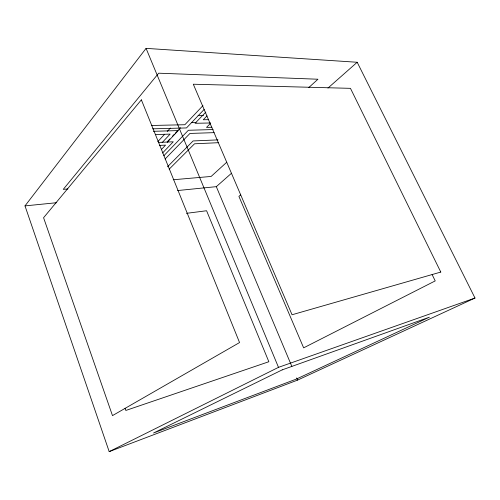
<?xml version="1.0" encoding="UTF-8"?>
<svg xmlns="http://www.w3.org/2000/svg" width="500" height="500" viewBox="0 0 500 500"><rect width="100%" height="100%" fill="white"/><g stroke="black" fill="none" stroke-linecap="round" stroke-linejoin="round"><path stroke-width="0.75" d="M25 205.894L146.075 48.369L357.194 62.263L475 298.038L297.587 380.094L109.194 451.631L25 205.894L56.756 202.7M157.787 141.65L164.613 134.281M167.237 131.45L170.387 128.05M162.131 142.625L170.106 134.106L155.431 134.594M167.213 141.806L169.856 139M172.506 136.194L174.094 134.512M175.15 133.394L180.444 127.788M167.15 142.344L178.269 130.575L153.375 131.306M161.331 149.581L165.556 145.119L159.325 145.406M202.956 105.619L184.862 124.731L151.337 125.487M162.531 153.019L173.256 141.788L158.588 142.413M204.181 109.419L186.494 127.938L152.681 128.831M163.794 155.787L188.356 130.275L213.137 129.55M205.844 112.119L195.075 123.3L210.625 122.969M165.113 159.025L189.963 133.444L214.106 132.644M207.025 115.887L203.263 119.756L208.65 119.669M167.488 166.788L193.1 140.944L218 139.887M210.319 123.575L206.519 127.406L211.906 127.263M169.163 169.188L194.544 143.787L218.369 142.694M226.719 162.256L211.131 176.444L173.194 179.756M308.7 87.638L317.938 79.231L158.681 73.194L63.25 189.356L67.894 188.95M177.587 190.55L216.319 186.656L231.519 173.231M327.962 88.069L357.194 62.263M240.706 194.887L238.906 196.381L303.637 347.85L435.213 280.906L432.131 274.587M109.194 451.631L278.488 367.35L475 298.038M186.45 213.337L206.581 210.744L268.85 361.731L125.838 410.456L125.056 408.244M191.406 122.619L196.056 122.519M198.088 115.612L203.538 115.55M216.319 186.656L291.85 366.431M296.681 377.938L297.587 380.094M146.075 48.369L278.488 367.35M141.369 99.838L43.575 217.725L112.487 415.613L239.556 342.556L141.369 99.838M282.238 369.856L153.556 433L296.169 379.15L429.369 317.194L282.238 369.856M440.788 272.069L292.05 314.762L193.306 84.225L350.462 88.338L440.788 272.069"/></g></svg>
